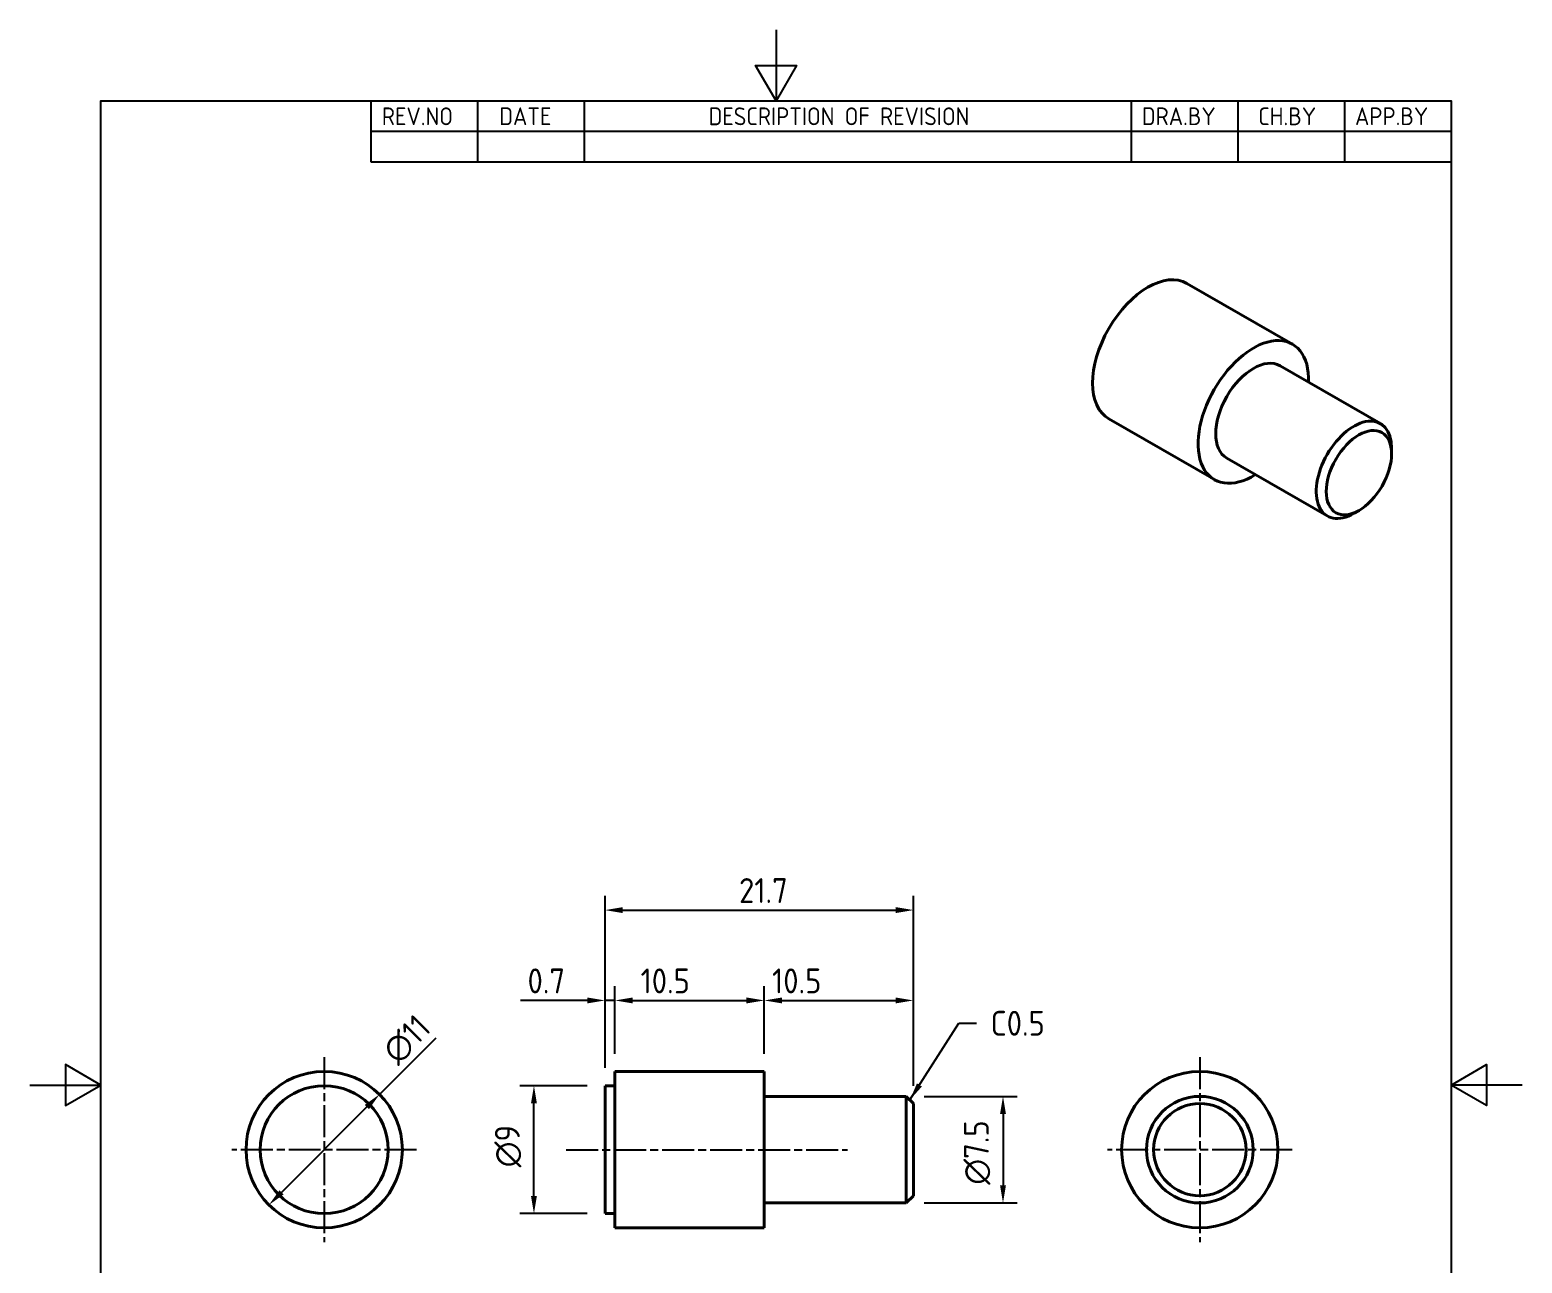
# Model space of a CAD drawing. Header units: millimetres. Extents: x 0 to 105, y 0 to 149.
# Drawn here: x 0 to 105, y 61.7 to 148.5 of the extents above; entities that cross this region are included whole.
import ezdxf

# ---------------------------------------------------------------- set-up
doc = ezdxf.new("R2010")
doc.units = ezdxf.units.MM
doc.header["$LTSCALE"] = 0.5
doc.linetypes.add('CHAIN', pattern=[0.35429999999999995, 0.2362, -0.0295, 0.0591, -0.0295])
doc.layers.get('0').update_dxf_attribs({"color": 3, "lineweight": 25})
for name, color, linetype, lineweight in [('가시적인 것(ISO)', 3, 'Continuous', 40), ('경계(ISO)', 7, 'Continuous', 25), ('기호(ISO)', 5, 'Continuous', 25), ('중심 표식(ISO)', 1, 'Continuous', 25), ('중심선(ISO)', 1, 'Continuous', 25), ('치수(ISO)', 2, 'Continuous', 25)]:
    doc.layers.add(name, color=color, linetype=linetype, lineweight=lineweight)
doc.styles.add('ISO Proportiona M2B', font='isocp.shx')
doc.styles.add('치수 텍스트_PSTEK_POSCO', font='isocp.shx')
doc.dimstyles.new('치수_PSTEK_POSCO', dxfattribs={"dimscale": 0.5, "dimtxt": 3.5, "dimasz": 2.5, "dimexe": 2, "dimexo": 2.5, "dimgap": 1, "dimtad": 1, "dimrnd": 1e-08, "dimdsep": 46, "dimtxsty": '치수 텍스트_PSTEK_POSCO', "dimcen": 0.09, "dimdle": 10, "dimclrd": 7, "dimclre": 7, "dimclrt": 2, "dimadec": 1, "dimazin": 2, "dimtfac": 1, "dimtmove": 0, "dimatfit": 3, "dimfxl": 0, "dimtolj": 1, "dimlwd": -1, "dimlwe": -1, "dimarcsym": 0})
doc.dimstyles.new('치수_PSTEK_POSCO$7', dxfattribs={"dimscale": 0.5, "dimtxt": 3.5, "dimasz": 2.5, "dimexe": 2, "dimexo": 2.5, "dimgap": 1, "dimtad": 1, "dimrnd": 1e-08, "dimdsep": 46, "dimtxsty": '치수 텍스트_PSTEK_POSCO', "dimcen": 0.09, "dimdle": 10, "dimclrd": 7, "dimclre": 7, "dimclrt": 2, "dimadec": 1, "dimazin": 2, "dimtfac": 1, "dimtmove": 0, "dimatfit": 3, "dimfxl": 0, "dimtolj": 1, "dimlwd": -1, "dimlwe": -1, "dimarcsym": 0})

# ---------------------------------------------------------------- blocks, each defined once
blk = doc.blocks.new('경계 Default Border')
at = {"layer": '경계(ISO)', "flags": 128}
for points in [[(105, 297.0000076293945), (105, 287.0000076293945), (102.1132469177246, 292.0000076293945), (107.8867530822754, 292.0000076293945), (105, 287.0000076293945)], [(10, 10), (10, 287.0000076293945), (200, 287.0000076293945), (200, 10), (10, 10)], [(0, 148.5000038146973), (10, 148.5000038146973), (5, 151.3867473602295), (5, 145.6132507324219), (10, 148.5000038146973)], [(210, 148.5000038146973), (200, 148.5000038146973), (205, 151.3867473602295), (205, 145.6132507324219), (200, 148.5000038146973)]]:
    blk.add_lwpolyline(points, dxfattribs=at)
blk = doc.blocks.new('리비전 내역')
at = {"layer": '기호(ISO)'}
for p, q in [((48.00000000000001, 287.0000076293945), (200, 287.0000076293945)), ((48.00000000000001, 287.0000076293945), (48.00000000000001, 282.7200076293945)), ((63.00000000000001, 287.0000076293945), (63.00000000000001, 282.7200076293945)), ((78, 287.0000076293945), (78, 282.7200076293945)), ((155, 287.0000076293945), (155, 282.7200076293945)), ((170, 287.0000076293945), (170, 282.7200076293945)), ((185, 287.0000076293945), (185, 282.7200076293945)), ((200, 287.0000076293945), (200, 282.7200076293945)), ((48.00000000000001, 282.7200076293945), (200, 282.7200076293945)), ((48.00000000000001, 282.7200076293945), (48.00000000000001, 278.4400076293945)), ((63.00000000000001, 282.7200076293945), (63.00000000000001, 278.4400076293945)), ((78, 282.7200076293945), (78, 278.4400076293945)), ((155, 282.7200076293945), (155, 278.4400076293945)), ((170, 282.7200076293945), (170, 278.4400076293945)), ((185, 282.7200076293945), (185, 278.4400076293945)), ((200, 282.7200076293945), (200, 278.4400076293945)), ((48.00000000000001, 278.4400076293945), (200, 278.4400076293945))]:
    blk.add_line(p, q, dxfattribs=at)
at = {"layer": '기호(ISO)', "color": 2, "char_height": 2.5, "attachment_point": 7, "style": 'ISO Proportiona M2B'}
for s, insert in [('REV.NO', (49.5271157026291, 283.5831900503393)), ('DATE', (66.05423110723495, 283.5831900503393)), ('DESCRIPTION OF REVISION', (95.50702043336295, 283.5831900503393)), ('DRA.BY', (156.4757339553203, 283.5831900503393)), ('CH.BY', (172.8642915086116, 283.5831900503393)), ('APP.BY', (186.4777339604403, 283.5831900503393))]:
    blk.add_mtext(s, dxfattribs=dict(at, insert=insert))
blk = doc.blocks.new('*D23')
at = {"layer": 'Defpoints', "color": 0, "transparency": 16777216}
for p in [(35.46986689724379, 74.20722186330725), (40.46986689724378, 74.20722186330725), (40.46986689724378, 65.20722186330725)]:
    blk.add_point(p, dxfattribs=at)
at = {"layer": '치수(ISO)', "color": 7, "transparency": 16777216}
for p, q in [((39.21986689724378, 74.20722186330725), (34.46986689724379, 74.20722186330725)), ((35.46986689724379, 66.45722186330725), (35.46986689724379, 72.95722186330725)), ((39.21986689724378, 65.20722186330725), (34.46986689724379, 65.20722186330725))]:
    blk.add_line(p, q, dxfattribs=at)
for points in [[(35.26153356391045, 72.95722186330725), (35.67820023057713, 72.95722186330725), (35.46986689724379, 74.20722186330725)], [(35.26153356391045, 66.45722186330725), (35.67820023057713, 66.45722186330725), (35.46986689724379, 65.20722186330725)]]:
    blk.add_solid(points, dxfattribs=at)
at = {"layer": '치수(ISO)', "color": 2, "transparency": 16777216, "insert": (33.65334262069025, 68.46743433709683), "char_height": 1.75, "attachment_point": 4, "rotation": 90, "style": '치수 텍스트_PSTEK_POSCO'}
blk.add_mtext('\\A1;\\fAIGDT|b0|i0;\\H1.7500;\\ln\\fisocp|b0|i0;\\H1.7500;9', dxfattribs=at)
blk = doc.blocks.new('*D24')
at = {"layer": 'Defpoints', "color": 0, "transparency": 16777216}
for p in [(24.60136606410381, 73.59630915983271), (16.82319147105064, 65.81813456678185)]:
    blk.add_point(p, dxfattribs=at)
at = {"layer": '치수(ISO)', "color": 7, "transparency": 16777216}
for p, q in [((24.60136606410381, 73.59630915983271), (28.58960647321595, 77.58454956894366)), ((17.70707494753396, 66.7020180432649), (23.7174825876205, 72.71242568334965))]:
    blk.add_line(p, q, dxfattribs=at)
for points in [[(23.57016867487332, 72.85973959609689), (23.86479650036767, 72.56511177060244), (24.60136606410381, 73.59630915983271)], [(17.55976103478678, 66.84933195601212), (17.85438886028114, 66.55470413051768), (16.82319147105064, 65.81813456678185)]]:
    blk.add_solid(points, dxfattribs=at)
at = {"layer": '치수(ISO)', "color": 2, "transparency": 16777216, "insert": (25.28388227116864, 76.22336901516005), "char_height": 1.75, "attachment_point": 4, "rotation": 44.99999999999147, "style": '치수 텍스트_PSTEK_POSCO'}
blk.add_mtext('\\A1;∅11', dxfattribs=at)
blk = doc.blocks.new('*D25')
at = {"layer": 'Defpoints', "color": 0, "transparency": 16777216}
for p in [(41.16986689724379, 80.20722186330727), (41.16986689724379, 75.20722186330725), (40.46986689724378, 74.20722186330725)]:
    blk.add_point(p, dxfattribs=at)
at = {"layer": '치수(ISO)', "color": 7, "transparency": 16777216}
for p, q in [((40.46986689724378, 75.45722186330725), (40.46986689724378, 81.20722186330727)), ((41.16986689724379, 76.45722186330725), (41.16986689724379, 81.20722186330727)), ((39.21986689724378, 80.20722186330727), (34.51848894448788, 80.20722186330727)), ((41.16986689724379, 80.20722186330727), (40.46986689724378, 80.20722186330727)), ((42.41986689724379, 80.20722186330727), (43.66986689724379, 80.20722186330727))]:
    blk.add_line(p, q, dxfattribs=at)
for points in [[(39.21986689724378, 80.4155551966406), (39.21986689724378, 79.99888852997394), (40.46986689724378, 80.20722186330727)], [(42.41986689724379, 80.4155551966406), (42.41986689724379, 79.99888852997394), (41.16986689724379, 80.20722186330727)]]:
    blk.add_solid(points, dxfattribs=at)
at = {"layer": '치수(ISO)', "color": 2, "transparency": 16777216, "insert": (35.01848894448788, 81.58222186330727), "char_height": 1.75, "attachment_point": 4, "style": '치수 텍스트_PSTEK_POSCO'}
blk.add_mtext('\\A1;0.7', dxfattribs=at)
blk = doc.blocks.new('*D26')
at = {"layer": 'Defpoints', "color": 0, "transparency": 16777216}
for p in [(51.66986689724379, 80.20722186330727), (41.16986689724379, 75.20722186330725), (51.66986689724379, 75.20722186330725)]:
    blk.add_point(p, dxfattribs=at)
at = {"layer": '치수(ISO)', "color": 7, "transparency": 16777216}
for p, q in [((41.16986689724379, 76.45722186330725), (41.16986689724379, 81.20722186330727)), ((51.66986689724379, 76.45722186330725), (51.66986689724379, 81.20722186330727)), ((42.41986689724379, 80.20722186330727), (50.41986689724379, 80.20722186330727))]:
    blk.add_line(p, q, dxfattribs=at)
for points in [[(42.41986689724379, 80.4155551966406), (42.41986689724379, 79.99888852997394), (41.16986689724379, 80.20722186330727)], [(50.41986689724379, 80.4155551966406), (50.41986689724379, 79.99888852997394), (51.66986689724379, 80.20722186330727)]]:
    blk.add_solid(points, dxfattribs=at)
at = {"layer": '치수(ISO)', "color": 2, "transparency": 16777216, "insert": (42.97112321053614, 81.58222186330727), "char_height": 1.75, "attachment_point": 4, "style": '치수 텍스트_PSTEK_POSCO'}
blk.add_mtext('\\A1;10.5', dxfattribs=at)
blk = doc.blocks.new('*D27')
at = {"layer": 'Defpoints', "color": 0, "transparency": 16777216}
for p in [(62.16986689724379, 80.20722186330727), (51.66986689724379, 75.20722186330725), (62.16986689724379, 72.95722186330725)]:
    blk.add_point(p, dxfattribs=at)
at = {"layer": '치수(ISO)', "color": 7, "transparency": 16777216}
for p, q in [((51.66986689724379, 76.45722186330725), (51.66986689724379, 81.20722186330727)), ((62.16986689724379, 74.20722186330725), (62.16986689724379, 81.20722186330727)), ((52.91986689724379, 80.20722186330727), (60.91986689724379, 80.20722186330727))]:
    blk.add_line(p, q, dxfattribs=at)
for points in [[(52.91986689724379, 80.4155551966406), (52.91986689724379, 79.99888852997394), (51.66986689724379, 80.20722186330727)], [(60.91986689724379, 80.4155551966406), (60.91986689724379, 79.99888852997394), (62.16986689724379, 80.20722186330727)]]:
    blk.add_solid(points, dxfattribs=at)
at = {"layer": '치수(ISO)', "color": 2, "transparency": 16777216, "insert": (52.22112321053613, 81.58222186330727), "char_height": 1.75, "attachment_point": 4, "style": '치수 텍스트_PSTEK_POSCO'}
blk.add_mtext('\\A1;10.5', dxfattribs=at)
blk = doc.blocks.new('*D28')
at = {"layer": 'Defpoints', "color": 0, "transparency": 16777216}
for p in [(62.16986689724379, 86.564078107934), (40.46986689724378, 74.20722186330725), (62.16986689724379, 72.95722186330725)]:
    blk.add_point(p, dxfattribs=at)
at = {"layer": '치수(ISO)', "color": 7, "transparency": 16777216}
for p, q in [((40.46986689724378, 75.45722186330725), (40.46986689724378, 87.564078107934)), ((62.16986689724379, 74.20722186330725), (62.16986689724379, 87.564078107934)), ((41.71986689724378, 86.564078107934), (60.91986689724379, 86.564078107934))]:
    blk.add_line(p, q, dxfattribs=at)
for points in [[(41.71986689724378, 86.77241144126732), (41.71986689724378, 86.35574477460067), (40.46986689724378, 86.564078107934)], [(60.91986689724379, 86.77241144126732), (60.91986689724379, 86.35574477460067), (62.16986689724379, 86.564078107934)]]:
    blk.add_solid(points, dxfattribs=at)
at = {"layer": '치수(ISO)', "color": 2, "transparency": 16777216, "insert": (49.90226595565095, 87.93925035202848), "char_height": 1.75, "attachment_point": 4, "style": '치수 텍스트_PSTEK_POSCO'}
blk.add_mtext('\\A1;21.7', dxfattribs=at)
blk = doc.blocks.new('*D29')
at = {"layer": 'Defpoints', "color": 0, "transparency": 16777216}
for p in [(61.66986689724379, 73.45722186330725), (61.66986689724379, 65.95722186330725), (68.47308243336026, 65.95722186330725)]:
    blk.add_point(p, dxfattribs=at)
at = {"layer": '치수(ISO)', "color": 7, "transparency": 16777216}
for p, q in [((62.91986689724379, 73.45722186330725), (69.47308243336026, 73.45722186330725)), ((68.47308243336026, 72.20722186330725), (68.47308243336026, 67.20722186330725)), ((62.91986689724379, 65.95722186330725), (69.47308243336026, 65.95722186330725))]:
    blk.add_line(p, q, dxfattribs=at)
for points in [[(68.26474910002693, 72.20722186330725), (68.68141576669359, 72.20722186330725), (68.47308243336026, 73.45722186330725)], [(68.26474910002693, 67.20722186330725), (68.68141576669359, 67.20722186330725), (68.47308243336026, 65.95722186330725)]]:
    blk.add_solid(points, dxfattribs=at)
at = {"layer": '치수(ISO)', "color": 2, "transparency": 16777216, "insert": (66.65655815680671, 67.24550519421949), "char_height": 1.75, "attachment_point": 4, "rotation": 90, "style": '치수 텍스트_PSTEK_POSCO'}
blk.add_mtext('\\A1;\\fAIGDT|b0|i0;\\H1.7500;\\ln\\fisocp|b0|i0;\\H1.7500;7.5', dxfattribs=at)

msp = doc.modelspace()

# ---------------------------------------------------------------- linework, layer by layer
at = {"layer": '가시적인 것(ISO)'}
for p, q in [((81.41147437075041, 130.6585183292371), (88.83609557321026, 126.3829633344182)), ((87.96278920293794, 124.8664423211639), (95.03385701480447, 120.7944851832412)), ((75.9221200433244, 121.1261005316388), (83.34674124578426, 116.8505455368199)), ((95.81413665081305, 118.6645855106262), (95.81413665081294, 119.0717812244187)), ((84.22004761605658, 118.3670665500742), (91.2911154279231, 114.2951094121514)), ((93.52492728900302, 114.6893092283282), (93.17274123333982, 114.4849239756132)), ((41.16986689724379, 75.20722186330725), (41.16986689724379, 64.20722186330725)), ((41.16986689724379, 75.20722186330725), (51.66986689724379, 75.20722186330725)), ((51.66986689724379, 64.20722186330725), (51.66986689724379, 75.20722186330725)), ((40.46986689724378, 74.20722186330725), (40.46986689724378, 65.20722186330725)), ((41.16986689724379, 74.20722186330725), (40.46986689724378, 74.20722186330725)), ((51.66986689724379, 73.45722186330725), (61.66986689724379, 73.45722186330725)), ((61.66986689724379, 65.95722186330725), (61.66986689724379, 73.45722186330725)), ((62.16986689724379, 72.95722186330725), (61.66986689724379, 73.45722186330727)), ((62.16986689724379, 72.95722186330725), (62.16986689724379, 66.45722186330725)), ((62.16986689724379, 66.45722186330725), (61.66986689724379, 65.95722186330725)), ((41.16986689724379, 65.20722186330725), (40.46986689724378, 65.20722186330725)), ((51.66986689724379, 65.95722186330725), (61.66986689724379, 65.95722186330725)), ((41.16986689724379, 64.20722186330725), (51.66986689724379, 64.20722186330725))]:
    msp.add_line(p, q, dxfattribs=at)
for centre, radius in [((20.71227876757722, 69.70722186330725), 5.5), ((82.31984204996445, 69.70722186330725), 5.5), ((20.71227876757701, 69.70722186330725), 4.5), ((82.31984204996742, 69.70722186330725), 3.750000000000001), ((82.31984204996758, 69.70722186330725), 3.250000000000001)]:
    msp.add_circle(centre, radius, dxfattribs=at)
for centre, major_axis, ratio, start_param, end_param in [((78.6667972070374, 125.8923094304379), (-2.744677163713003, -4.766208898799167), 0.578093115915639, 3.141592674663213, 6.283185307179585), ((86.09141840949725, 121.616754435619), (2.744677163713002, 4.766208898799166), 0.578093115915639, 5.462634224371214, 10.24532904357775), ((86.09141840949725, 121.616754435619), (-1.871370793440685, -3.249687885544888), 0.578093115915639, 3.141592653589793, 6.283185307179586), ((93.16248622136378, 117.5447972976963), (1.871370793440685, 3.249687885544887), 0.5780931159156389, 5.495853435359388, 10.21210983258958)]:
    msp.add_ellipse(centre, major_axis=major_axis, ratio=ratio, start_param=start_param, end_param=end_param, dxfattribs=at)
msp.add_ellipse((93.5160396119571, 117.3411994408002), major_axis=(1.621854687648592, 2.816396167472235), ratio=0.5780931159156392, dxfattribs=at)
at = {"layer": '중심 표식(ISO)', "linetype": 'CHAIN', "ltscale": 19.05165100097656}
for p, q in [((20.71227876757722, 76.20722186330725), (20.71227876757722, 63.20722186330725)), ((82.31984204996448, 76.20722186330725), (82.31984204996448, 63.20722186330725)), ((27.21227876757722, 69.70722186330725), (14.21227876757722, 69.70722186330725)), ((88.81984204996448, 69.70722186330725), (75.81984204996446, 69.70722186330725))]:
    msp.add_line(p, q, dxfattribs=at)
at = {"layer": '중심선(ISO)', "linetype": 'CHAIN', "ltscale": 19.05165100097656}
msp.add_line((37.7447663927009, 69.70722186330725), (57.53510186644681, 69.70722186330725), dxfattribs=at)

# ---------------------------------------------------------------- block references
at = {"xscale": 0.5, "yscale": 0.5, "zscale": 0.5}
msp.add_blockref('경계 Default Border', (0, 0), dxfattribs=at)
at = {"layer": '기호(ISO)', "xscale": 0.5, "yscale": 0.5, "zscale": 0.5}
msp.add_blockref('리비전 내역', (0, 0), dxfattribs=at)

# ---------------------------------------------------------------- texts
at = {"layer": '기호(ISO)', "color": 2, "insert": (67.60292247177142, 78.5988874035929), "char_height": 1.749999970197678, "attachment_point": 4, "style": '치수 텍스트_PSTEK_POSCO'}
msp.add_mtext('{C0.5}', dxfattribs=at)

# ---------------------------------------------------------------- dimensions: what is measured, and where the dimension line sits
at = {"layer": '치수(ISO)', "color": 7}
for base, p2, override, picture, middle in [((62.16986689724379, 86.564078107934), (62.16986689724379, 72.95722186330725), {"dimdec": 2, "dimtp": 0, "dimtm": -0, "dimtdec": 2, "dimtofl": 0, "dimatfit": 1}, '*D28', (51.58698544383992, 86.564078107934)), ((41.16986689724379, 80.20722186330727), (41.16986689724379, 75.20722186330725), {"dimdec": 2, "dimtp": 0, "dimtm": -0, "dimtdec": 2, "dimtofl": 1, "dimatfit": 1}, '*D25', (36.24417792086583, 80.20722186330727))]:
    dim = msp.add_linear_dim(base=base, p1=(40.46986689724378, 74.20722186330725), p2=p2, dimstyle='치수_PSTEK_POSCO', override=override, dxfattribs=at)
    dim.commit()
    dim.dimension.update_dxf_attribs({"geometry": picture, "text_midpoint": middle, "dimtype": 160})
for base, p1, p2, picture, middle in [((51.66986689724379, 80.20722186330727), (41.16986689724379, 75.20722186330725), (51.66986689724379, 75.20722186330725), '*D26', (44.66986689724379, 80.20722186330727)), ((62.16986689724379, 80.20722186330727), (51.66986689724379, 75.20722186330725), (62.16986689724379, 72.95722186330725), '*D27', (53.91986689724378, 80.20722186330727))]:
    dim = msp.add_linear_dim(base=base, p1=p1, p2=p2, angle=180, dimstyle='치수_PSTEK_POSCO', override={"dimdec": 2, "dimtp": 0, "dimtm": -0, "dimtdec": 2, "dimtofl": 0, "dimatfit": 1}, dxfattribs=at)
    dim.commit()
    dim.dimension.update_dxf_attribs({"geometry": picture, "text_midpoint": middle, "dimtype": 160})
dim = msp.add_diameter_dim_2p(p1=(16.82319147105064, 65.81813456678185), p2=(24.60136606410381, 73.59630915983271), dimstyle='치수_PSTEK_POSCO', override={"dimdec": 2, "dimlfac": 0.9999999999999987, "dimtp": 0, "dimtm": -0, "dimtdec": 2, "dimatfit": 2}, dxfattribs=at)
dim.commit()
dim.dimension.update_dxf_attribs({"geometry": '*D24', "text_midpoint": (27.24610358896132, 76.24104668468942), "dimtype": 163})
for base, p1, p2, picture, middle in [((35.46986689724379, 74.20722186330725), (40.46986689724378, 65.20722186330725), (40.46986689724378, 74.20722186330725), '*D23', (35.46986689724378, 69.95722186330725)), ((68.47308243336026, 65.95722186330725), (61.66986689724379, 73.45722186330725), (61.66986689724379, 65.95722186330725), '*D29', (68.47308243336025, 69.70722186330725))]:
    dim = msp.add_linear_dim(base=base, p1=p1, p2=p2, angle=90, text='\\fAIGDT|b0|i0;\\H1.7500;\\ln\\fisocp|b0|i0;\\H1.7500;<>', dimstyle='치수_PSTEK_POSCO', override={"dimdec": 2, "dimtp": 0, "dimtm": -0, "dimtdec": 2, "dimtofl": 0, "dimatfit": 1}, dxfattribs=at)
    dim.commit()
    dim.dimension.update_dxf_attribs({"geometry": picture, "text_midpoint": middle, "dimtype": 160})

# ---------------------------------------------------------------- leaders
at = {"layer": '기호(ISO)', "color": 7, "annotation_type": 0, "has_hookline": 1, "hookline_direction": 0, "text_width": 3.829035603299407}
msp.add_leader([(61.91986689724379, 73.20722186330725), (65.35292247177142, 78.5988874035929), (66.60292247177142, 78.5988874035929)], dimstyle='치수_PSTEK_POSCO$7', override={"dimtad": 0}, dxfattribs=at)

doc.saveas('drawing.dxf')
